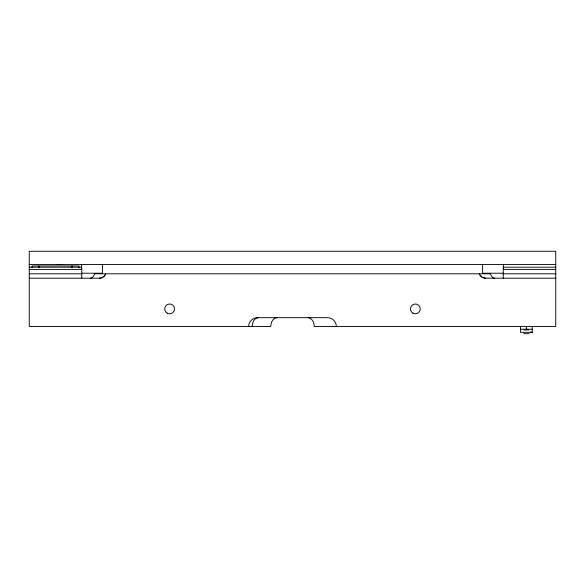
<?xml version="1.0" encoding="UTF-8"?>
<svg xmlns="http://www.w3.org/2000/svg" width="585" height="585" viewBox="0 0 585 585"><rect width="100%" height="100%" fill="white"/><g stroke="black" fill="none" stroke-linecap="round" stroke-linejoin="round"><path stroke-width="0.88" d="M29.25 278.197L99.45 278.197C102.141 278.16 104.773 276.405 105.607 273.809M29.25 264.442L555.75 264.442M56.891 264.581L62.412 264.581M29.25 267.206L81.761 267.206L81.761 278.197M555.75 267.206L503.239 267.206L503.239 278.197M29.25 269.422L81.761 269.422M503.239 269.422L555.75 269.422M81.439 273.217L102.419 273.217L102.419 264.442M503.561 273.217L482.581 273.217L482.581 264.442M29.25 273.809L81.761 273.809M503.239 273.809L555.75 273.809M485.104 278.197L555.75 278.197M520.511 329.231L532.255 329.231M523.97 329.918L528.803 329.918M532.255 326.467L532.255 332.339L520.511 332.339L520.511 326.467M523.619 333.721L529.147 333.721M530.58 331.892L532.255 332.339M479.854 274.906L482.259 277.312L485.55 278.197A6.581 6.581 0 0 1 479.854 274.906L479.393 273.809M526.383 326.467L526.383 329.231M503.561 264.442L503.561 267.952M81.439 264.442L81.439 267.952M78.997 267.689L78.997 265.963L32.014 265.963L32.014 267.689M72.087 265.963L72.087 267.689M38.924 265.963L38.924 267.689M105.146 274.906A6.581 6.581 0 0 1 99.45 278.197M336.375 326.459A8.775 8.775 0 0 0 327.6 317.684L257.4 317.684A8.775 8.775 0 0 0 248.625 326.459M308.01 317.684A8.775 6.208 -90 0 1 314.218 326.459L555.75 326.459L555.75 251.279L29.25 251.279L29.25 326.459L270.782 326.459A8.775 6.208 -90 0 1 276.99 317.684M90.141 278.197A6.581 4.651 -90 0 0 94.17 274.906L94.492 273.809L490.508 273.809L490.83 274.906A6.581 4.651 -90 0 0 494.859 278.197M252.172 326.459A8.775 6.208 -90 0 1 258.373 317.684M167.193 313.165A4.914 4.914 0 0 0 174.564 308.909A4.914 4.914 0 0 0 167.193 304.653A4.914 4.914 0 0 0 167.193 313.165M412.893 313.165A4.914 4.914 0 0 0 420.264 308.909A4.914 4.914 0 0 0 412.893 304.653A4.914 4.914 0 0 0 412.893 313.165"/></g></svg>
